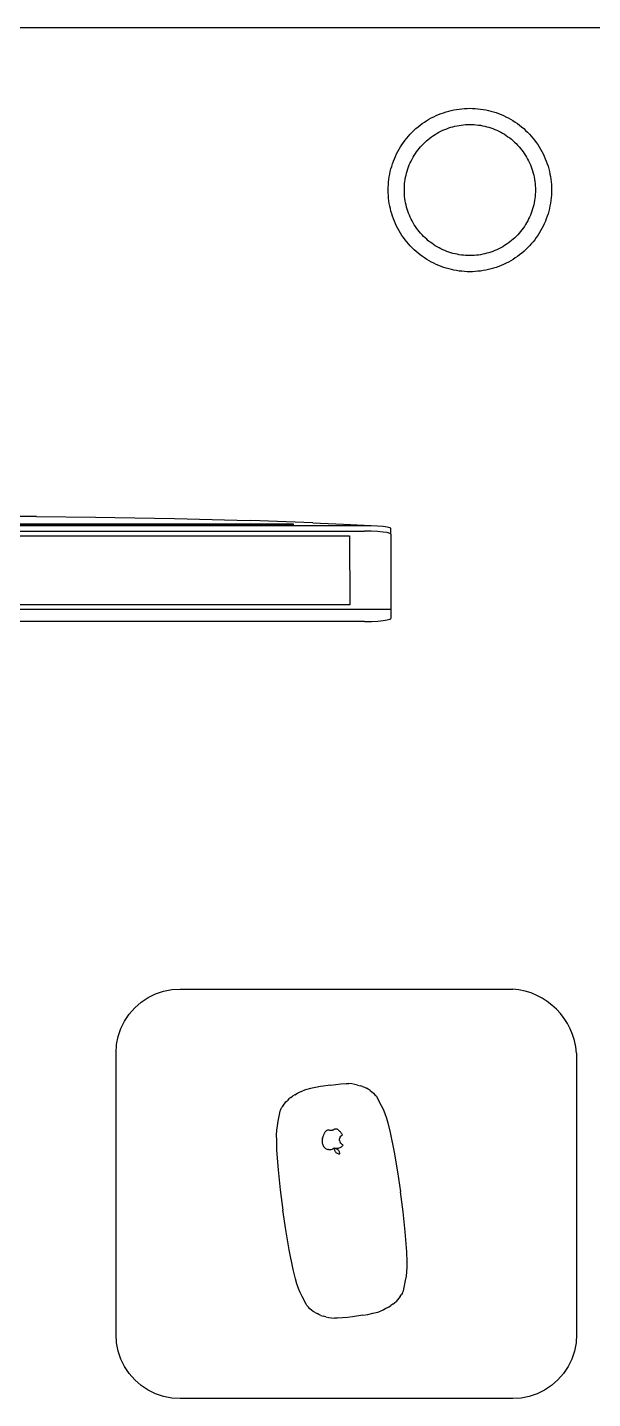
# Model space of a CAD drawing. Header units: millimetres. Extents: x -9564 to 100156, y -26854 to 24346.
# Drawn here: x 64454 to 64696, y -3088 to -2501 of the extents above; entities that cross this region are included whole.
import ezdxf

# ---------------------------------------------------------------- set-up
doc = ezdxf.new("R2010")
doc.units = ezdxf.units.MM
doc.header["$LTSCALE"] = 100
doc.layers.add('Muebles', color=112, linetype='Continuous')

msp = doc.modelspace()

# ---------------------------------------------------------------- linework, layer by layer
at = {"layer": 'Muebles'}
for p, q in [((63355.729, -2500.862), (64745.29, -2500.862)), ((64149.49, -2714.225), (64598.045, -2714.225)), ((64457.445, -2710.469), (64439.76, -2710.448)), ((64567.63, -2713.758), (64440.38, -2713.752)), ((64440.421, -2713.97), (64567.63, -2713.973)), ((64457.445, -2710.469), (64482.789, -2710.676)), ((64482.789, -2710.676), (64491.057, -2710.795)), ((64491.057, -2710.795), (64516.663, -2711.274)), ((64516.663, -2711.274), (64543.519, -2712.014)), ((64543.519, -2712.014), (64549.257, -2712.194)), ((64575.916, -2713.175), (64549.257, -2712.194)), ((64567.63, -2713.973), (64567.63, -2713.758)), ((64575.916, -2713.175), (64588.976, -2713.757)), ((64588.976, -2713.757), (64600.948, -2714.27)), ((64598.045, -2714.225), (64600.948, -2714.27)), ((64600.948, -2714.27), (64603.653, -2714.404)), ((64603.653, -2714.404), (64605.975, -2714.616)), ((64149.492, -2716.688), (64598.048, -2716.688)), ((64154.949, -2718.683), (64591.673, -2718.683)), ((64591.673, -2718.683), (64591.703, -2748.271)), ((64600.95, -2716.733), (64598.048, -2716.688)), ((64603.655, -2716.867), (64600.95, -2716.733)), ((64605.978, -2717.079), (64603.655, -2716.867)), ((64605.975, -2714.616), (64607.758, -2714.893)), ((64607.76, -2717.356), (64605.978, -2717.079)), ((64607.758, -2714.893), (64608.878, -2715.215)), ((64608.881, -2717.679), (64607.76, -2717.356)), ((64608.878, -2715.215), (64609.261, -2715.561)), ((64609.263, -2718.025), (64608.881, -2717.679)), ((64609.263, -2718.025), (64609.261, -2715.561)), ((64609.263, -2718.025), (64609.295, -2750.231)), ((64591.703, -2748.271), (64154.979, -2748.271)), ((64609.295, -2750.231), (64138.312, -2750.231)), ((64598.087, -2755.412), (64448.203, -2755.412)), ((64598.087, -2755.412), (64600.989, -2755.367)), ((64600.989, -2755.367), (64603.694, -2755.233)), ((64603.694, -2755.233), (64606.016, -2755.021)), ((64606.016, -2755.021), (64607.798, -2754.744)), ((64607.798, -2754.744), (64608.918, -2754.422)), ((64608.918, -2754.422), (64609.299, -2754.076)), ((64609.295, -2750.231), (64609.299, -2754.076)), ((64508.47, -2914.991), (64511.867, -2913.838)), ((64511.867, -2913.838), (64515.385, -2913.138)), ((64515.385, -2913.138), (64518.964, -2912.904)), ((64518.964, -2912.904), (64661.558, -2912.904)), ((64499.574, -2920.935), (64502.271, -2918.57)), ((64502.271, -2918.57), (64505.253, -2916.577)), ((64505.253, -2916.577), (64508.47, -2914.991)), ((64495.216, -2926.615), (64497.209, -2923.632)), ((64497.209, -2923.632), (64499.574, -2920.935)), ((64492.477, -2933.228), (64493.63, -2929.832)), ((64493.63, -2929.832), (64495.216, -2926.615)), ((64491.542, -2940.326), (64491.777, -2936.746)), ((64491.777, -2936.746), (64492.477, -2933.228)), ((64491.542, -3060.982), (64491.542, -2940.326)), ((64688.98, -2940.326), (64688.98, -3060.982)), ((64577.09, -2955.118), (64574.942, -2955.578)), ((64579.246, -2954.722), (64577.09, -2955.118)), ((64583.576, -2954.055), (64579.246, -2954.722)), ((64583.576, -2954.055), (64585.75, -2953.784)), ((64585.75, -2953.784), (64587.933, -2953.576)), ((64587.933, -2953.576), (64590.125, -2953.432)), ((64590.125, -2953.432), (64591.359, -2953.447)), ((64592.597, -2953.571), (64591.359, -2953.447)), ((64593.835, -2953.804), (64592.597, -2953.571)), ((64595.063, -2954.081), (64593.835, -2953.804)), ((64595.063, -2954.081), (64596.281, -2954.404)), ((64597.16, -2954.686), (64596.281, -2954.404)), ((64597.16, -2954.686), (64598.019, -2955.027)), ((64598.019, -2955.027), (64598.853, -2955.424)), ((64564.333, -2961.32), (64564.983, -2960.643)), ((64565.674, -2960.01), (64564.983, -2960.643)), ((64566.404, -2959.425), (64565.674, -2960.01)), ((64566.404, -2959.425), (64567.169, -2958.889)), ((64568.248, -2958.213), (64567.169, -2958.889)), ((64568.248, -2958.213), (64569.35, -2957.576)), ((64569.35, -2957.576), (64570.473, -2956.98)), ((64570.473, -2956.98), (64571.624, -2956.488)), ((64572.803, -2956.1), (64571.624, -2956.488)), ((64574.942, -2955.578), (64572.803, -2956.1)), ((64599.66, -2955.877), (64598.853, -2955.424)), ((64600.435, -2956.382), (64599.66, -2955.877)), ((64600.435, -2956.382), (64601.175, -2956.939)), ((64601.175, -2956.939), (64601.877, -2957.544)), ((64601.877, -2957.544), (64602.538, -2958.195)), ((64602.538, -2958.195), (64603.156, -2958.889)), ((64603.156, -2958.889), (64603.534, -2959.479)), ((64603.534, -2959.479), (64605.231, -2962.752)), ((64561.602, -2965.939), (64560.868, -2969.587)), ((64561.804, -2965.26), (64561.602, -2965.939)), ((64562.207, -2964.409), (64561.804, -2965.26)), ((64562.207, -2964.409), (64562.663, -2963.586)), ((64563.171, -2962.794), (64562.663, -2963.586)), ((64563.171, -2962.794), (64563.729, -2962.038)), ((64563.729, -2962.038), (64564.333, -2961.32)), ((64605.231, -2962.752), (64606.057, -2964.456)), ((64606.057, -2964.456), (64606.759, -2966.179)), ((64606.759, -2966.179), (64607.446, -2968.216)), ((64560.54, -2971.469), (64560.336, -2973.332)), ((64560.868, -2969.587), (64560.54, -2971.469)), ((64585.373, -2972.926), (64585.194, -2972.974)), ((64585.556, -2972.898), (64585.373, -2972.926)), ((64585.741, -2972.89), (64585.556, -2972.898)), ((64585.925, -2972.904), (64585.741, -2972.89)), ((64586.107, -2972.937), (64585.925, -2972.904)), ((64586.283, -2972.991), (64586.107, -2972.937)), ((64607.446, -2968.216), (64608.008, -2970.272)), ((64608.008, -2970.272), (64609.071, -2974.394)), ((64560.336, -2973.332), (64560.233, -2975.49)), ((64560.233, -2975.49), (64560.254, -2977.63)), ((64560.254, -2977.63), (64560.358, -2981.899)), ((64579.88, -2977.753), (64579.871, -2978.142)), ((64579.871, -2978.142), (64579.896, -2978.53)), ((64579.923, -2977.366), (64579.88, -2977.753)), ((64579.896, -2978.53), (64579.954, -2978.914)), ((64580, -2976.984), (64579.923, -2977.366)), ((64580, -2976.984), (64580.11, -2976.61)), ((64580.15, -2976.44), (64580.11, -2976.61)), ((64580.221, -2976.175), (64580.15, -2976.44)), ((64580.287, -2975.96), (64580.221, -2976.175)), ((64580.36, -2975.747), (64580.287, -2975.96)), ((64580.44, -2975.538), (64580.36, -2975.747)), ((64580.526, -2975.33), (64580.44, -2975.538)), ((64580.62, -2975.126), (64580.526, -2975.33)), ((64580.719, -2974.925), (64580.62, -2975.126)), ((64580.826, -2974.728), (64580.719, -2974.925)), ((64580.938, -2974.534), (64580.826, -2974.728)), ((64581.057, -2974.343), (64580.938, -2974.534)), ((64581.182, -2974.157), (64581.057, -2974.343)), ((64581.308, -2973.996), (64581.182, -2974.157)), ((64581.452, -2973.85), (64581.308, -2973.996)), ((64581.61, -2973.722), (64581.452, -2973.85)), ((64581.782, -2973.613), (64581.61, -2973.722)), ((64581.965, -2973.524), (64581.782, -2973.613)), ((64582.157, -2973.457), (64581.965, -2973.524)), ((64582.354, -2973.413), (64582.157, -2973.457)), ((64582.555, -2973.392), (64582.354, -2973.413)), ((64582.756, -2973.395), (64582.555, -2973.392)), ((64582.956, -2973.421), (64582.756, -2973.395)), ((64583.152, -2973.47), (64582.956, -2973.421)), ((64583.34, -2973.541), (64583.152, -2973.47)), ((64583.443, -2973.561), (64583.34, -2973.541)), ((64583.547, -2973.574), (64583.443, -2973.561)), ((64583.651, -2973.581), (64583.547, -2973.574)), ((64583.756, -2973.581), (64583.651, -2973.581)), ((64583.861, -2973.575), (64583.756, -2973.581)), ((64583.965, -2973.562), (64583.861, -2973.575)), ((64584.068, -2973.543), (64583.965, -2973.562)), ((64584.17, -2973.517), (64584.068, -2973.543)), ((64584.271, -2973.485), (64584.17, -2973.517)), ((64584.369, -2973.447), (64584.271, -2973.485)), ((64584.465, -2973.403), (64584.369, -2973.447)), ((64584.558, -2973.353), (64584.465, -2973.403)), ((64584.701, -2973.233), (64584.558, -2973.353)), ((64584.856, -2973.128), (64584.701, -2973.233)), ((64585.021, -2973.042), (64584.856, -2973.128)), ((64585.194, -2972.974), (64585.021, -2973.042)), ((64586.453, -2973.064), (64586.283, -2972.991)), ((64586.613, -2973.155), (64586.453, -2973.064)), ((64586.808, -2973.313), (64586.613, -2973.155)), ((64586.992, -2973.472), (64586.808, -2973.313)), ((64587.173, -2973.639), (64586.992, -2973.472)), ((64587.35, -2973.811), (64587.173, -2973.639)), ((64587.521, -2973.989), (64587.35, -2973.811)), ((64587.378, -2977.693), (64587.381, -2977.237)), ((64587.459, -2978.141), (64587.378, -2977.693)), ((64587.381, -2977.237), (64587.469, -2976.789)), ((64587.459, -2978.141), (64587.621, -2978.565)), ((64587.469, -2976.789), (64587.637, -2976.364)), ((64587.686, -2974.173), (64587.521, -2973.989)), ((64587.858, -2978.949), (64587.621, -2978.565)), ((64587.637, -2976.364), (64587.88, -2975.979)), ((64587.846, -2974.362), (64587.686, -2974.173)), ((64588, -2974.555), (64587.846, -2974.362)), ((64587.88, -2975.979), (64588.189, -2975.645)), ((64588.148, -2974.754), (64588, -2974.555)), ((64588.29, -2974.957), (64588.148, -2974.754)), ((64588.189, -2975.645), (64588.554, -2975.377)), ((64588.425, -2975.165), (64588.29, -2974.957)), ((64588.554, -2975.377), (64588.425, -2975.165)), ((64609.071, -2974.394), (64610.733, -2982.796)), ((64560.358, -2981.899), (64561.054, -2990.45)), ((64579.954, -2978.914), (64580.046, -2979.291)), ((64580.046, -2979.291), (64580.17, -2979.657)), ((64580.17, -2979.657), (64580.326, -2980.011)), ((64580.326, -2980.011), (64580.513, -2980.349)), ((64580.513, -2980.349), (64580.728, -2980.668)), ((64580.728, -2980.668), (64580.971, -2980.966)), ((64580.971, -2980.966), (64581.27, -2981.197)), ((64581.27, -2981.197), (64581.593, -2981.39)), ((64581.593, -2981.39), (64581.937, -2981.543)), ((64581.937, -2981.543), (64582.297, -2981.652)), ((64582.668, -2981.718), (64582.297, -2981.652)), ((64582.668, -2981.718), (64583.044, -2981.738)), ((64583.044, -2981.738), (64583.42, -2981.713)), ((64583.42, -2981.713), (64583.792, -2981.642)), ((64583.792, -2981.642), (64584.152, -2981.528)), ((64584.152, -2981.528), (64584.498, -2981.371)), ((64584.498, -2981.371), (64584.823, -2981.173)), ((64584.823, -2981.173), (64585.123, -2980.938)), ((64585.323, -2981.337), (64585.014, -2981.358)), ((64585.014, -2981.358), (64585.066, -2981.656)), ((64585.066, -2981.656), (64585.153, -2981.946)), ((64585.123, -2980.938), (64585.461, -2981.047)), ((64585.153, -2981.946), (64585.275, -2982.222)), ((64585.275, -2982.222), (64585.428, -2982.482)), ((64585.63, -2981.361), (64585.323, -2981.337)), ((64585.428, -2982.482), (64585.612, -2982.719)), ((64585.461, -2981.047), (64585.81, -2981.117)), ((64585.612, -2982.719), (64585.822, -2982.933)), ((64585.931, -2981.43), (64585.63, -2981.361)), ((64585.81, -2981.117), (64586.165, -2981.148)), ((64585.822, -2982.933), (64586.057, -2983.118)), ((64586.219, -2981.541), (64585.931, -2981.43)), ((64586.057, -2983.118), (64586.313, -2983.273)), ((64586.165, -2981.148), (64586.521, -2981.139)), ((64586.488, -2981.693), (64586.219, -2981.541)), ((64586.313, -2983.273), (64586.585, -2983.395)), ((64586.733, -2981.882), (64586.488, -2981.693)), ((64586.521, -2981.139), (64586.874, -2981.09)), ((64586.585, -2983.395), (64586.87, -2983.482)), ((64586.948, -2982.105), (64586.733, -2981.882)), ((64586.87, -2983.482), (64587.164, -2983.533)), ((64586.874, -2981.09), (64587.221, -2981.002)), ((64587.13, -2982.357), (64586.948, -2982.105)), ((64587.275, -2982.633), (64587.13, -2982.357)), ((64587.164, -2983.533), (64587.462, -2983.548)), ((64587.221, -2981.002), (64587.556, -2980.875)), ((64587.38, -2982.927), (64587.275, -2982.633)), ((64587.443, -2983.234), (64587.38, -2982.927)), ((64587.462, -2983.548), (64587.443, -2983.234)), ((64587.556, -2980.875), (64587.88, -2980.71)), ((64588.163, -2979.281), (64587.858, -2978.949)), ((64587.88, -2980.71), (64588.176, -2980.515)), ((64588.523, -2979.547), (64588.163, -2979.281)), ((64588.176, -2980.515), (64588.454, -2980.285)), ((64588.454, -2980.285), (64588.705, -2980.026)), ((64588.928, -2979.74), (64588.523, -2979.547)), ((64588.705, -2980.026), (64588.928, -2979.74)), ((64610.733, -2982.796), (64612.214, -2991.283)), ((64561.054, -2990.45), (64561.945, -2999.028)), ((64612.214, -2991.283), (64613.509, -2999.829)), ((64561.945, -2999.028), (64563.031, -3007.606)), ((64614.595, -3008.407), (64613.509, -2999.829)), ((64564.326, -3016.152), (64563.031, -3007.606)), ((64615.486, -3016.986), (64614.595, -3008.407)), ((64565.807, -3024.64), (64564.326, -3016.152)), ((64616.182, -3025.536), (64615.486, -3016.986)), ((64567.469, -3033.041), (64565.807, -3024.64)), ((64616.286, -3029.806), (64616.182, -3025.536)), ((64616.307, -3031.945), (64616.286, -3029.806)), ((64568.532, -3037.163), (64567.469, -3033.041)), ((64569.094, -3039.219), (64568.532, -3037.163)), ((64615.672, -3037.848), (64616, -3035.966)), ((64616, -3035.966), (64616.204, -3034.103)), ((64616.204, -3034.103), (64616.307, -3031.945)), ((64569.781, -3041.256), (64569.094, -3039.219)), ((64570.483, -3042.979), (64569.781, -3041.256)), ((64571.309, -3044.684), (64570.483, -3042.979)), ((64614.333, -3043.026), (64613.877, -3043.85)), ((64614.333, -3043.026), (64614.736, -3042.175)), ((64614.736, -3042.175), (64614.938, -3041.496)), ((64614.938, -3041.496), (64615.672, -3037.848)), ((64573.006, -3047.957), (64571.309, -3044.684)), ((64573.384, -3048.546), (64573.006, -3047.957)), ((64574.002, -3049.24), (64573.384, -3048.546)), ((64574.663, -3049.891), (64574.002, -3049.24)), ((64608.292, -3049.222), (64607.19, -3049.859)), ((64608.292, -3049.222), (64609.371, -3048.546)), ((64610.136, -3048.01), (64609.371, -3048.546)), ((64610.136, -3048.01), (64610.866, -3047.425)), ((64610.866, -3047.425), (64611.557, -3046.792)), ((64612.207, -3046.116), (64611.557, -3046.792)), ((64612.811, -3045.398), (64612.207, -3046.116)), ((64613.369, -3044.641), (64612.811, -3045.398)), ((64613.369, -3044.641), (64613.877, -3043.85)), ((64575.365, -3050.496), (64574.663, -3049.891)), ((64576.105, -3051.053), (64575.365, -3050.496)), ((64576.88, -3051.558), (64576.105, -3051.053)), ((64576.88, -3051.558), (64577.687, -3052.011)), ((64578.521, -3052.408), (64577.687, -3052.011)), ((64579.38, -3052.749), (64578.521, -3052.408)), ((64579.38, -3052.749), (64580.259, -3053.031)), ((64581.477, -3053.354), (64580.259, -3053.031)), ((64581.477, -3053.354), (64582.705, -3053.632)), ((64582.705, -3053.632), (64583.943, -3053.864)), ((64583.943, -3053.864), (64585.181, -3053.988)), ((64586.415, -3054.004), (64585.181, -3053.988)), ((64588.607, -3053.859), (64586.415, -3054.004)), ((64590.79, -3053.651), (64588.607, -3053.859)), ((64592.964, -3053.381), (64590.79, -3053.651)), ((64597.294, -3052.713), (64592.964, -3053.381)), ((64597.294, -3052.713), (64599.45, -3052.317)), ((64599.45, -3052.317), (64601.598, -3051.857)), ((64601.598, -3051.857), (64603.737, -3051.335)), ((64603.737, -3051.335), (64604.916, -3050.948)), ((64606.068, -3050.456), (64604.916, -3050.948)), ((64607.19, -3049.859), (64606.068, -3050.456)), ((64491.777, -3064.561), (64491.542, -3060.982)), ((64688.98, -3060.982), (64688.746, -3064.561)), ((64492.477, -3068.079), (64491.777, -3064.561)), ((64688.746, -3064.561), (64688.046, -3068.079)), ((64493.63, -3071.476), (64492.477, -3068.079)), ((64495.216, -3074.693), (64493.63, -3071.476)), ((64686.893, -3071.476), (64685.306, -3074.693)), ((64688.046, -3068.079), (64686.893, -3071.476)), ((64497.209, -3077.676), (64495.216, -3074.693)), ((64499.574, -3080.372), (64497.209, -3077.676)), ((64683.314, -3077.676), (64680.949, -3080.372)), ((64685.306, -3074.693), (64683.314, -3077.676)), ((64502.271, -3082.737), (64499.574, -3080.372)), ((64505.253, -3084.73), (64502.271, -3082.737)), ((64678.252, -3082.737), (64675.269, -3084.73)), ((64680.949, -3080.372), (64678.252, -3082.737)), ((64508.47, -3086.317), (64505.253, -3084.73)), ((64511.867, -3087.47), (64508.47, -3086.317)), ((64515.385, -3088.169), (64511.867, -3087.47)), ((64518.964, -3088.404), (64515.385, -3088.169)), ((64661.558, -3088.404), (64518.964, -3088.404)), ((64665.138, -3088.169), (64661.558, -3088.404)), ((64668.656, -3087.47), (64665.138, -3088.169)), ((64672.052, -3086.317), (64668.656, -3087.47)), ((64675.269, -3084.73), (64672.052, -3086.317))]:
    msp.add_line(p, q, dxfattribs=at)
for points in [[(64644.38, -2605.522), (64643.235, -2605.541), (64642.09, -2605.523), (64640.945, -2605.468), (64639.803, -2605.375), (64638.665, -2605.245), (64637.532, -2605.077), (64636.405, -2604.873), (64635.285, -2604.632), (64634.173, -2604.355), (64633.072, -2604.041), (64631.981, -2603.691), (64630.902, -2603.306), (64629.836, -2602.886), (64628.784, -2602.431), (64627.748, -2601.942), (64626.729, -2601.419), (64625.727, -2600.863), (64624.744, -2600.275), (64623.781, -2599.655), (64622.839, -2599.003), (64621.918, -2598.322), (64621.02, -2597.61), (64620.146, -2596.87), (64619.297, -2596.101), (64618.473, -2595.305), (64617.676, -2594.482), (64616.906, -2593.634), (64616.164, -2592.761), (64615.451, -2591.864), (64614.768, -2590.944), (64614.115, -2590.003), (64613.494, -2589.041), (64612.904, -2588.058), (64612.347, -2587.057), (64611.823, -2586.039), (64611.333, -2585.003), (64610.876, -2583.952), (64610.454, -2582.887), (64610.067, -2581.809), (64609.716, -2580.719), (64609.401, -2579.617), (64609.122, -2578.506), (64608.879, -2577.387), (64608.674, -2576.26), (64608.505, -2575.127), (64608.373, -2573.989), (64608.278, -2572.847), (64608.221, -2571.703), (64608.202, -2570.557), (64608.22, -2569.412), (64608.275, -2568.268), (64608.368, -2567.126), (64608.498, -2565.987), (64608.665, -2564.854), (64608.869, -2563.727), (64609.11, -2562.607), (64609.388, -2561.495), (64609.702, -2560.394), (64610.052, -2559.303), (64610.437, -2558.224), (64610.857, -2557.158), (64611.312, -2556.107), (64611.801, -2555.071), (64612.324, -2554.051), (64612.879, -2553.05), (64613.468, -2552.067), (64614.088, -2551.103), (64614.739, -2550.161), (64615.421, -2549.24), (64616.133, -2548.342), (64616.873, -2547.468), (64617.642, -2546.619), (64618.438, -2545.795), (64619.261, -2544.998), (64620.109, -2544.228), (64620.982, -2543.486), (64621.879, -2542.773), (64622.798, -2542.09), (64623.74, -2541.438), (64624.702, -2540.816), (64625.684, -2540.226), (64626.686, -2539.669), (64627.704, -2539.145), (64628.74, -2538.655), (64629.79, -2538.198), (64630.855, -2537.776), (64631.934, -2537.39), (64633.024, -2537.038), (64634.125, -2536.723), (64635.237, -2536.444), (64636.356, -2536.202), (64637.483, -2535.996), (64638.616, -2535.827), (64639.754, -2535.695), (64640.896, -2535.6), (64642.04, -2535.543), (64643.186, -2535.524), (64644.331, -2535.542), (64645.475, -2535.597), (64646.617, -2535.69), (64647.755, -2535.82), (64648.889, -2535.987), (64650.016, -2536.192), (64651.136, -2536.433), (64652.247, -2536.71), (64653.349, -2537.024), (64654.44, -2537.374), (64655.519, -2537.759), (64656.585, -2538.179), (64657.636, -2538.634), (64658.672, -2539.123), (64659.692, -2539.646), (64660.693, -2540.202), (64661.676, -2540.79), (64662.639, -2541.41), (64663.582, -2542.062), (64664.502, -2542.743), (64665.4, -2543.455), (64666.275, -2544.195), (64667.124, -2544.964), (64667.948, -2545.76), (64668.745, -2546.583), (64669.515, -2547.431), (64670.256, -2548.304), (64670.969, -2549.201), (64671.652, -2550.121), (64672.305, -2551.062), (64672.927, -2552.024), (64673.516, -2553.007), (64674.073, -2554.008), (64674.597, -2555.026), (64675.088, -2556.062), (64675.544, -2557.113), (64675.966, -2558.178), (64676.353, -2559.256), (64676.704, -2560.346), (64677.02, -2561.448), (64677.299, -2562.559), (64677.541, -2563.678), (64677.747, -2564.805), (64677.916, -2565.938), (64678.048, -2567.076), (64678.142, -2568.218), (64678.2, -2569.362), (64678.219, -2570.508), (64678.201, -2571.653), (64678.145, -2572.797), (64678.053, -2573.939), (64677.922, -2575.078), (64677.755, -2576.211), (64677.551, -2577.338), (64677.31, -2578.458), (64677.033, -2579.57), (64676.719, -2580.671), (64676.369, -2581.762), (64675.984, -2582.841), (64675.563, -2583.907), (64675.109, -2584.958), (64674.62, -2585.994), (64674.097, -2587.014), (64673.541, -2588.015), (64672.953, -2588.998), (64672.332, -2589.962), (64671.681, -2590.904), (64670.999, -2591.825), (64670.288, -2592.723), (64669.548, -2593.597), (64668.779, -2594.446), (64667.983, -2595.27), (64667.16, -2596.067), (64666.312, -2596.837), (64665.438, -2597.579), (64664.542, -2598.292), (64663.622, -2598.975), (64662.681, -2599.627), (64661.718, -2600.249), (64660.736, -2600.839), (64659.735, -2601.396), (64658.716, -2601.92), (64657.681, -2602.41), (64656.63, -2602.867), (64655.565, -2603.289), (64654.487, -2603.675), (64653.396, -2604.027), (64652.295, -2604.342), (64651.184, -2604.621), (64650.064, -2604.863), (64648.937, -2605.069), (64647.804, -2605.238), (64646.666, -2605.37), (64645.525, -2605.465)], [(64642.271, -2542.457), (64643.19, -2542.442), (64644.11, -2542.456), (64645.028, -2542.501), (64645.944, -2542.575), (64646.857, -2542.68), (64647.767, -2542.814), (64648.671, -2542.978), (64649.57, -2543.171), (64650.462, -2543.394), (64651.346, -2543.646), (64652.221, -2543.926), (64653.087, -2544.235), (64653.942, -2544.573), (64654.785, -2544.938), (64655.617, -2545.33), (64656.435, -2545.749), (64657.238, -2546.195), (64658.027, -2546.667), (64658.8, -2547.165), (64659.556, -2547.688), (64660.295, -2548.235), (64661.015, -2548.806), (64661.717, -2549.4), (64662.398, -2550.016), (64663.059, -2550.655), (64663.699, -2551.315), (64664.317, -2551.996), (64664.912, -2552.697), (64665.484, -2553.416), (64666.032, -2554.154), (64666.556, -2554.91), (64667.055, -2555.682), (64667.528, -2556.47), (64667.975, -2557.273), (64668.395, -2558.091), (64668.789, -2558.921), (64669.155, -2559.764), (64669.493, -2560.619), (64669.804, -2561.484), (64670.086, -2562.359), (64670.339, -2563.243), (64670.563, -2564.134), (64670.757, -2565.033), (64670.922, -2565.937), (64671.058, -2566.846), (64671.164, -2567.759), (64671.24, -2568.675), (64671.285, -2569.594), (64671.301, -2570.513), (64671.286, -2571.432), (64671.242, -2572.35), (64671.167, -2573.266), (64671.063, -2574.179), (64670.929, -2575.089), (64670.765, -2575.993), (64670.572, -2576.892), (64670.349, -2577.784), (64670.097, -2578.668), (64669.816, -2579.543), (64669.507, -2580.409), (64669.17, -2581.264), (64668.805, -2582.108), (64668.413, -2582.939), (64667.993, -2583.757), (64667.547, -2584.561), (64667.075, -2585.349), (64666.578, -2586.122), (64666.055, -2586.878), (64665.508, -2587.617), (64664.937, -2588.338), (64664.343, -2589.039), (64663.726, -2589.721), (64663.087, -2590.382), (64662.427, -2591.021), (64661.747, -2591.639), (64661.046, -2592.234), (64660.326, -2592.806), (64659.589, -2593.354), (64658.833, -2593.878), (64658.061, -2594.377), (64657.273, -2594.85), (64656.47, -2595.297), (64655.652, -2595.717), (64654.821, -2596.111), (64653.978, -2596.477), (64653.124, -2596.816), (64652.259, -2597.126), (64651.384, -2597.408), (64650.5, -2597.661), (64649.608, -2597.885), (64648.71, -2598.079), (64647.806, -2598.245), (64646.896, -2598.38), (64645.983, -2598.486), (64645.067, -2598.562), (64644.149, -2598.608), (64643.23, -2598.623), (64642.311, -2598.609), (64641.393, -2598.564), (64640.477, -2598.49), (64639.563, -2598.385), (64638.654, -2598.251), (64637.749, -2598.087), (64636.851, -2597.894), (64635.959, -2597.671), (64635.075, -2597.419), (64634.2, -2597.139), (64633.334, -2596.83), (64632.479, -2596.492), (64631.635, -2596.127), (64630.804, -2595.735), (64629.986, -2595.316), (64629.182, -2594.87), (64628.393, -2594.398), (64627.621, -2593.9), (64626.864, -2593.377), (64626.126, -2592.83), (64625.405, -2592.259), (64624.704, -2591.665), (64624.022, -2591.049), (64623.361, -2590.41), (64622.722, -2589.75), (64622.104, -2589.069), (64621.509, -2588.368), (64620.937, -2587.649), (64620.388, -2586.911), (64619.865, -2586.155), (64619.366, -2585.383), (64618.893, -2584.595), (64618.446, -2583.792), (64618.025, -2582.974), (64617.632, -2582.144), (64617.266, -2581.301), (64616.927, -2580.446), (64616.617, -2579.581), (64616.335, -2578.706), (64616.082, -2577.822), (64615.858, -2576.931), (64615.663, -2576.032), (64615.498, -2575.128), (64615.363, -2574.219), (64615.257, -2573.306), (64615.181, -2572.389), (64615.135, -2571.471), (64615.12, -2570.552), (64615.134, -2569.633), (64615.179, -2568.715), (64615.253, -2567.799), (64615.358, -2566.886), (64615.492, -2565.976), (64615.655, -2565.072), (64615.849, -2564.173), (64616.072, -2563.281), (64616.323, -2562.397), (64616.604, -2561.522), (64616.913, -2560.656), (64617.25, -2559.801), (64617.615, -2558.957), (64618.008, -2558.126), (64618.427, -2557.308), (64618.873, -2556.504), (64619.345, -2555.716), (64619.843, -2554.943), (64620.365, -2554.187), (64620.913, -2553.448), (64621.483, -2552.727), (64622.077, -2552.026), (64622.694, -2551.344), (64623.333, -2550.683), (64623.993, -2550.044), (64624.674, -2549.426), (64625.375, -2548.831), (64626.094, -2548.259), (64626.832, -2547.711), (64627.587, -2547.187), (64628.36, -2546.688), (64629.148, -2546.215), (64629.951, -2545.768), (64630.768, -2545.348), (64631.599, -2544.954), (64632.442, -2544.588), (64633.297, -2544.249), (64634.162, -2543.939), (64635.037, -2543.657), (64635.921, -2543.404), (64636.812, -2543.18), (64637.711, -2542.986), (64638.615, -2542.82), (64639.524, -2542.685), (64640.437, -2542.579), (64641.353, -2542.503)]]:
    msp.add_lwpolyline(points, close=True, dxfattribs=at)
msp.add_arc((64659.194, -2942.69), 29.88, 4.538732, 85.461268, dxfattribs=at)

doc.saveas('drawing.dxf')
